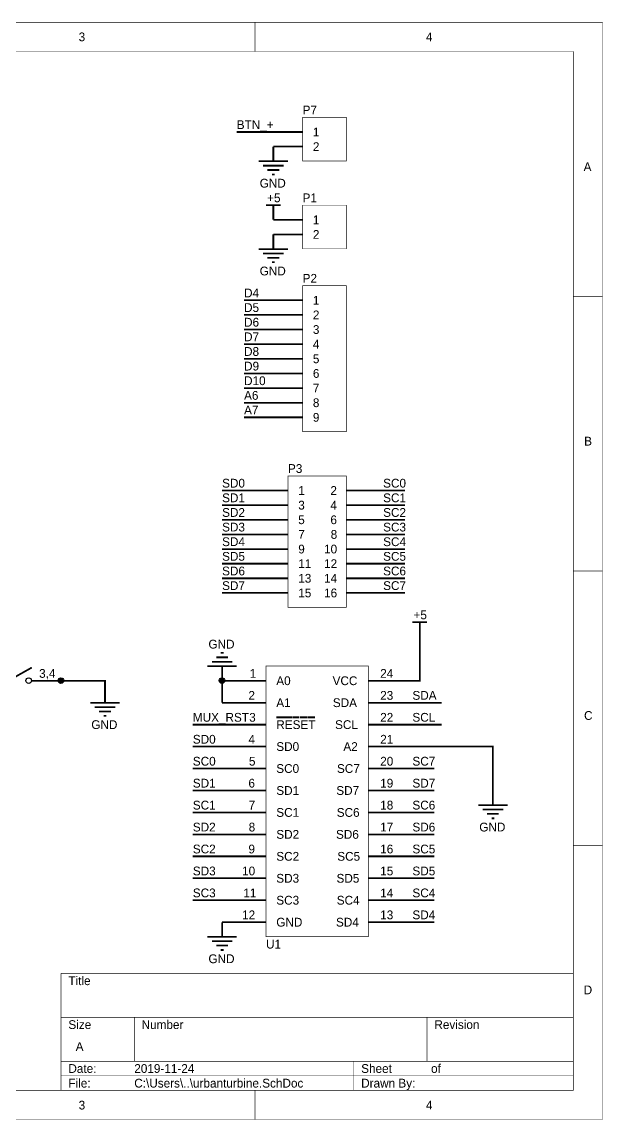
# Model space of a CAD drawing. Header units: millimetres. Extents: x 0 to 241, y 0 to 191.
# Drawn here: x 140.5 to 241.3, y 0 to 190.5 of the extents above; entities that cross this region are included whole.
import ezdxf

# ---------------------------------------------------------------- set-up
doc = ezdxf.new("R2010")
doc.units = ezdxf.units.MM
doc.layers.add('Sheet', color=255, linetype='Continuous')

msp = doc.modelspace()

# ---------------------------------------------------------------- linework, layer by layer
at = {"layer": 'Sheet'}
for points, const_width in [([(0, 190.5), (241.26, 190.5), (241.26, 0.04), (0, 0.04), (0, 190.5)], 0.0991), ([(180.97, 185.42), (180.97, 190.5)], 0.0991), ([(5.08, 185.42), (236.18, 185.42), (236.18, 5.12), (5.08, 5.12), (5.08, 185.42)], 0.0991), ([(189.23, 173.99), (196.81, 173.99), (196.81, 166.41), (189.23, 166.41), (189.23, 173.99)], 0.0991), ([(177.8, 171.45), (184.15, 171.45)], 0.3), ([(189.23, 171.45), (184.15, 171.45)], 0.3), ([(189.23, 168.91), (184.15, 168.91)], 0.3), ([(184.15, 168.91), (184.15, 166.37)], 0.3), ([(181.61, 166.37), (186.69, 166.37)], 0.3), ([(182.37, 165.61), (185.93, 165.61)], 0.3), ([(183.13, 164.85), (185.17, 164.85)], 0.3), ([(183.9, 164.08), (184.4, 164.08)], 0.3), ([(182.88, 158.75), (185.42, 158.75)], 0.3), ([(184.15, 156.21), (184.15, 158.75)], 0.3), ([(189.23, 158.75), (196.81, 158.75), (196.81, 151.17), (189.23, 151.17), (189.23, 158.75)], 0.0991), ([(189.23, 156.21), (184.15, 156.21)], 0.3), ([(189.23, 153.67), (184.15, 153.67)], 0.3), ([(184.15, 153.67), (184.15, 151.13)], 0.3), ([(181.61, 151.13), (186.69, 151.13)], 0.3), ([(182.37, 150.37), (185.93, 150.37)], 0.3), ([(183.13, 149.61), (185.17, 149.61)], 0.3), ([(183.9, 148.84), (184.4, 148.84)], 0.3), ([(189.23, 144.78), (196.81, 144.78), (196.81, 119.42), (189.23, 119.42), (189.23, 144.78)], 0.0991), ([(184.15, 142.24), (179.07, 142.24)], 0.3), ([(189.23, 142.24), (184.15, 142.24)], 0.3), ([(236.22, 142.88), (241.3, 142.88)], 0.0991), ([(184.15, 139.7), (179.07, 139.7)], 0.3), ([(189.23, 139.7), (184.15, 139.7)], 0.3), ([(184.15, 137.16), (179.07, 137.16)], 0.3), ([(189.23, 137.16), (184.15, 137.16)], 0.3), ([(184.15, 134.62), (179.07, 134.62)], 0.3), ([(189.23, 134.62), (184.15, 134.62)], 0.3), ([(184.15, 132.08), (179.07, 132.08)], 0.3), ([(189.23, 132.08), (184.15, 132.08)], 0.3), ([(184.15, 129.54), (179.07, 129.54)], 0.3), ([(189.23, 129.54), (184.15, 129.54)], 0.3), ([(184.15, 127), (179.07, 127)], 0.3), ([(189.23, 127), (184.15, 127)], 0.3), ([(184.15, 124.46), (179.07, 124.46)], 0.3), ([(189.23, 124.46), (184.15, 124.46)], 0.3), ([(184.15, 121.92), (179.07, 121.92)], 0.3), ([(189.23, 121.92), (184.15, 121.92)], 0.3), ([(186.69, 111.76), (196.81, 111.76), (196.81, 88.94), (186.69, 88.94), (186.69, 111.76)], 0.0991), ([(181.61, 109.22), (175.26, 109.22)], 0.3), ([(186.69, 109.22), (181.61, 109.22)], 0.3), ([(196.85, 109.22), (201.93, 109.22)], 0.3), ([(201.93, 109.22), (207.01, 109.22)], 0.3), ([(181.61, 106.68), (175.26, 106.68)], 0.3), ([(186.69, 106.68), (181.61, 106.68)], 0.3), ([(196.85, 106.68), (201.93, 106.68)], 0.3), ([(201.93, 106.68), (207.01, 106.68)], 0.3), ([(181.61, 104.14), (175.26, 104.14)], 0.3), ([(186.69, 104.14), (181.61, 104.14)], 0.3), ([(196.85, 104.14), (201.93, 104.14)], 0.3), ([(201.93, 104.14), (207.01, 104.14)], 0.3), ([(181.61, 101.6), (175.26, 101.6)], 0.3), ([(186.69, 101.6), (181.61, 101.6)], 0.3), ([(196.85, 101.6), (201.93, 101.6)], 0.3), ([(201.93, 101.6), (207.01, 101.6)], 0.3), ([(181.61, 99.06), (175.26, 99.06)], 0.3), ([(186.69, 99.06), (181.61, 99.06)], 0.3), ([(196.85, 99.06), (201.93, 99.06)], 0.3), ([(201.93, 99.06), (207.01, 99.06)], 0.3), ([(181.61, 96.52), (175.26, 96.52)], 0.3), ([(186.69, 96.52), (181.61, 96.52)], 0.3), ([(196.85, 96.52), (201.93, 96.52)], 0.3), ([(201.93, 96.52), (207.01, 96.52)], 0.3), ([(236.22, 95.25), (241.3, 95.25)], 0.0991), ([(181.61, 93.98), (175.26, 93.98)], 0.3), ([(186.69, 93.98), (181.61, 93.98)], 0.3), ([(196.85, 93.98), (201.93, 93.98)], 0.3), ([(201.93, 93.98), (207.01, 93.98)], 0.3), ([(181.61, 91.44), (175.26, 91.44)], 0.3), ([(186.69, 91.44), (181.61, 91.44)], 0.3), ([(196.85, 91.44), (201.93, 91.44)], 0.3), ([(201.93, 91.44), (207.01, 91.44)], 0.3), ([(208.28, 86.36), (210.82, 86.36)], 0.3), ([(209.55, 83.82), (209.55, 86.36)], 0.3), ([(209.55, 83.82), (209.55, 76.2), (208.28, 76.2)], 0.3), ([(174.24, 80.26), (176.28, 80.26)], 0.3), ([(175.01, 81.03), (175.51, 81.03)], 0.3), ([(138.18, 76.2), (142.24, 78.49)], 0.3), ([(172.72, 78.74), (177.8, 78.74)], 0.3), ([(173.48, 79.5), (177.04, 79.5)], 0.3), ([(175.26, 76.2), (175.26, 78.74)], 0.3), ([(182.88, 78.74), (200.62, 78.74), (200.62, 31.79), (182.88, 31.79), (182.88, 78.74)], 0.0991), ([(142.24, 76.2), (147.32, 76.2)], 0.3), ([(142.24, 76.2), (147.32, 76.2)], 0.3), ([(147.32, 76.2), (154.94, 76.2), (154.94, 74.93)], 0.3), ([(182.88, 76.2), (175.26, 76.2)], 0.3), ([(175.26, 72.39), (175.26, 76.2)], 0.3), ([(200.66, 76.2), (208.28, 76.2)], 0.3), ([(154.94, 74.93), (154.94, 72.39)], 0.3), ([(152.4, 72.39), (157.48, 72.39)], 0.3), ([(182.88, 72.39), (175.26, 72.39)], 0.3), ([(200.66, 72.39), (208.28, 72.39)], 0.3), ([(208.28, 72.39), (213.36, 72.39)], 0.3), ([(153.16, 71.63), (156.72, 71.63)], 0.3), ([(153.92, 70.87), (155.96, 70.87)], 0.3), ([(154.69, 70.1), (155.19, 70.1)], 0.3), ([(175.26, 68.58), (170.18, 68.58)], 0.3), ([(182.88, 68.58), (175.26, 68.58)], 0.3), ([(186.14, 69.85), (184.66, 69.85)], 0.3), ([(187.46, 69.85), (186.14, 69.85)], 0.3), ([(188.6, 69.85), (187.5, 69.85)], 0.3), ([(190.04, 69.85), (188.73, 69.85)], 0.3), ([(191.35, 69.85), (190.08, 69.85)], 0.3), ([(200.66, 68.58), (208.28, 68.58)], 0.3), ([(208.28, 68.58), (213.36, 68.58)], 0.3), ([(175.26, 64.77), (170.18, 64.77)], 0.3), ([(182.88, 64.77), (175.26, 64.77)], 0.3), ([(200.66, 64.77), (208.28, 64.77)], 0.3), ([(222.25, 57.15), (222.25, 64.77), (208.28, 64.77)], 0.3), ([(175.26, 60.96), (170.18, 60.96)], 0.3), ([(182.88, 60.96), (175.26, 60.96)], 0.3), ([(200.66, 60.96), (208.28, 60.96)], 0.3), ([(208.28, 60.96), (212.09, 60.96)], 0.3), ([(175.26, 57.15), (170.18, 57.15)], 0.3), ([(182.88, 57.15), (175.26, 57.15)], 0.3), ([(200.66, 57.15), (208.28, 57.15)], 0.3), ([(208.28, 57.15), (212.09, 57.15)], 0.3), ([(222.25, 57.15), (222.25, 54.61)], 0.3), ([(175.26, 53.34), (170.18, 53.34)], 0.3), ([(182.88, 53.34), (175.26, 53.34)], 0.3), ([(200.66, 53.34), (208.28, 53.34)], 0.3), ([(208.28, 53.34), (212.09, 53.34)], 0.3), ([(219.71, 54.61), (224.79, 54.61)], 0.3), ([(220.47, 53.85), (224.03, 53.85)], 0.3), ([(221.23, 53.09), (223.27, 53.09)], 0.3), ([(222, 52.32), (222.5, 52.32)], 0.3), ([(175.26, 49.53), (170.18, 49.53)], 0.3), ([(182.88, 49.53), (175.26, 49.53)], 0.3), ([(200.66, 49.53), (208.28, 49.53)], 0.3), ([(208.28, 49.53), (212.09, 49.53)], 0.3), ([(236.22, 47.62), (241.3, 47.62)], 0.0991), ([(175.26, 45.72), (170.18, 45.72)], 0.3), ([(182.88, 45.72), (175.26, 45.72)], 0.3), ([(200.66, 45.72), (208.28, 45.72)], 0.3), ([(208.28, 45.72), (212.09, 45.72)], 0.3), ([(175.26, 41.91), (170.18, 41.91)], 0.3), ([(182.88, 41.91), (175.26, 41.91)], 0.3), ([(200.66, 41.91), (208.28, 41.91)], 0.3), ([(208.28, 41.91), (212.09, 41.91)], 0.3), ([(175.26, 38.1), (170.18, 38.1)], 0.3), ([(182.88, 38.1), (175.26, 38.1)], 0.3), ([(200.66, 38.1), (208.28, 38.1)], 0.3), ([(208.28, 38.1), (212.09, 38.1)], 0.3), ([(182.88, 34.29), (175.26, 34.29)], 0.3), ([(175.26, 34.29), (175.26, 31.75)], 0.3), ([(200.66, 34.29), (208.28, 34.29)], 0.3), ([(208.28, 34.29), (212.09, 34.29)], 0.3), ([(172.72, 31.75), (177.8, 31.75)], 0.3), ([(173.48, 30.99), (177.04, 30.99)], 0.3), ([(174.24, 30.23), (176.28, 30.23)], 0.3), ([(175.01, 29.46), (175.51, 29.46)], 0.3), ([(147.32, 25.4), (236.22, 25.4)], 0.0991), ([(147.32, 5.08), (147.32, 25.4)], 0.0991), ([(147.32, 17.78), (236.22, 17.78)], 0.0991), ([(160.02, 10.16), (160.02, 17.78)], 0.0991), ([(210.82, 10.16), (210.82, 17.78)], 0.0991), ([(147.32, 10.16), (236.22, 10.16)], 0.0991), ([(198.12, 5.08), (198.12, 10.16)], 0.0991), ([(147.32, 7.62), (236.22, 7.62)], 0.0991), ([(180.97, 5.08), (180.97, 0)], 0.0991)]:
    msp.add_lwpolyline(points, dxfattribs=dict(at, const_width=const_width))
at = {"layer": 'Sheet', "const_width": 0.508}
for points in [[(147.07, 76.2, 1), (147.57, 76.2, 1)], [(175.01, 76.2, 1), (175.51, 76.2, 1)]]:
    msp.add_lwpolyline(points, format="xyb", close=True, dxfattribs=at)
at = {"layer": 'Sheet'}
for centre, major_axis, ratio in [((141.71, 76.22), (0.487, 0), 0.997395), ((147.3, 76.22), (0, 0.486), 0.999885), ((147.3, 76.22), (0, 0.486), 0.999885), ((147.3, 76.22), (0, 0.486), 0.999885), ((147.3, 76.22), (0, 0.486), 0.999885), ((147.3, 76.22), (0, 0.486), 0.999885), ((147.3, 76.22), (0, 0.486), 0.999885), ((147.3, 76.22), (0, 0.486), 0.999885), ((147.3, 76.22), (0, 0.486), 0.999885), ((175.24, 76.22), (0, 0.486), 0.999885), ((175.24, 76.22), (0, 0.486), 0.999885), ((175.24, 76.22), (0, 0.486), 0.999885), ((175.24, 76.22), (0, 0.486), 0.999885), ((175.24, 76.22), (0, 0.486), 0.999885), ((175.24, 76.22), (0, 0.486), 0.999885), ((175.24, 76.22), (0, 0.486), 0.999885)]:
    msp.add_ellipse(centre, major_axis=major_axis, ratio=ratio, dxfattribs=at)

# ---------------------------------------------------------------- texts
for s, height, p in [('3', 1.52, (150.37, 187.2)), ('4', 1.52, (210.63, 187.2)), ('P7', 1.524, (189.23, 174.5)), ('BTN_+', 1.524, (177.8, 171.96)), ('1', 1.52, (191.01, 170.69)), ('2', 1.52, (191.01, 168.15)), ('A', 1.52, (237.98, 164.66)), ('GND', 1.524, (181.78, 161.8)), ('+5', 1.524, (183.07, 159.26)), ('P1', 1.524, (189.23, 159.26)), ('1', 1.52, (191.01, 155.45)), ('2', 1.52, (191.01, 152.91)), ('GND', 1.524, (181.78, 146.56)), ('P2', 1.524, (189.23, 145.29)), ('D4', 1.524, (179.07, 142.75)), ('1', 1.52, (191.01, 141.48)), ('D5', 1.524, (179.07, 140.21)), ('D6', 1.524, (179.07, 137.67)), ('2', 1.52, (191.01, 138.94)), ('3', 1.52, (191.01, 136.4)), ('D7', 1.524, (179.07, 135.13)), ('4', 1.52, (191.01, 133.86)), ('D8', 1.524, (179.07, 132.59)), ('D9', 1.524, (179.07, 130.05)), ('5', 1.52, (191.01, 131.32)), ('6', 1.52, (191.01, 128.78)), ('D10', 1.524, (179.07, 127.51)), ('7', 1.52, (191.01, 126.24)), ('A6', 1.524, (179.07, 124.97)), ('A7', 1.524, (179.07, 122.43)), ('8', 1.52, (191.01, 123.7)), ('9', 1.52, (191.01, 121.16)), ('B', 1.52, (238.08, 117.03)), ('P3', 1.524, (186.69, 112.27)), ('SD0', 1.524, (175.26, 109.73)), ('SC0', 1.524, (203.2, 109.73)), ('SD1', 1.524, (175.26, 107.19)), ('1', 1.52, (188.47, 108.46)), ('2', 1.52, (194.05, 108.46)), ('SC1', 1.524, (203.2, 107.19)), ('3', 1.52, (188.47, 105.92)), ('4', 1.52, (194.05, 105.92)), ('SD2', 1.524, (175.26, 104.65)), ('5', 1.52, (188.47, 103.38)), ('6', 1.52, (194.05, 103.38)), ('SC2', 1.524, (203.2, 104.65)), ('SD3', 1.524, (175.26, 102.11)), ('SC3', 1.524, (203.2, 102.11)), ('SD4', 1.524, (175.26, 99.57)), ('7', 1.52, (188.47, 100.84)), ('8', 1.52, (194.1, 100.84)), ('SC4', 1.524, (203.2, 99.57)), ('9', 1.52, (188.47, 98.3)), ('10', 1.524, (192.95, 98.3)), ('SD5', 1.524, (175.26, 97.03)), ('11', 1.524, (188.47, 95.76)), ('12', 1.524, (192.95, 95.76)), ('SC5', 1.524, (203.2, 97.03)), ('SD6', 1.524, (175.26, 94.49)), ('SC6', 1.524, (203.2, 94.49)), ('SD7', 1.524, (175.26, 91.95)), ('13', 1.524, (188.47, 93.22)), ('14', 1.524, (192.95, 93.22)), ('SC7', 1.524, (203.2, 91.95)), ('15', 1.524, (188.47, 90.68)), ('16', 1.524, (192.95, 90.68)), ('+5', 1.524, (208.47, 86.87)), ('GND', 1.524, (172.89, 81.79)), ('3,4', 1.524, (143.51, 76.71)), ('1', 1.52, (180.04, 76.71)), ('24', 1.524, (202.69, 76.71)), ('A0', 1.524, (184.66, 75.44)), ('VCC', 1.524, (194.43, 75.44)), ('2', 1.52, (179.83, 72.9)), ('23', 1.524, (202.69, 72.9)), ('SDA', 1.524, (208.28, 72.9)), ('A1', 1.524, (184.66, 71.63)), ('SDA', 1.524, (194.47, 71.63)), ('MUX_RST', 1.524, (170.18, 69.09)), ('3', 1.52, (179.96, 69.09)), ('22', 1.524, (202.69, 69.09)), ('SCL', 1.524, (208.28, 69.09)), ('C', 1.52, (238.06, 69.41)), ('GND', 1.524, (152.57, 67.82)), ('RESET', 1.524, (184.66, 67.82)), ('SCL', 1.524, (194.86, 67.82)), ('SD0', 1.524, (170.18, 65.28)), ('4', 1.52, (179.83, 65.28)), ('21', 1.524, (202.69, 65.28)), ('SD0', 1.524, (184.66, 64.01)), ('A2', 1.524, (196.3, 64.01)), ('SC0', 1.524, (170.18, 61.47)), ('5', 1.52, (179.92, 61.47)), ('20', 1.524, (202.69, 61.47)), ('SC7', 1.524, (208.28, 61.47)), ('SC0', 1.524, (184.66, 60.2)), ('SC7', 1.524, (195.19, 60.2)), ('SD1', 1.524, (170.18, 57.66)), ('6', 1.52, (179.83, 57.66)), ('19', 1.524, (202.69, 57.66)), ('SD7', 1.524, (208.28, 57.66)), ('SD1', 1.524, (184.66, 56.39)), ('SD7', 1.524, (195.07, 56.39)), ('SC1', 1.524, (170.18, 53.85)), ('7', 1.52, (179.87, 53.85)), ('18', 1.524, (202.69, 53.85)), ('SC6', 1.524, (208.28, 53.85)), ('SC1', 1.524, (184.66, 52.58)), ('SC6', 1.524, (195.15, 52.58)), ('SD2', 1.524, (170.18, 50.04)), ('8', 1.52, (179.87, 50.04)), ('17', 1.524, (202.69, 50.04)), ('SD6', 1.524, (208.28, 50.04)), ('GND', 1.524, (219.88, 50.04)), ('SD2', 1.524, (184.66, 48.77)), ('SD6', 1.524, (195.02, 48.77)), ('SC2', 1.524, (170.18, 46.23)), ('9', 1.52, (179.83, 46.23)), ('16', 1.524, (202.69, 46.23)), ('SC5', 1.524, (208.28, 46.23)), ('SC2', 1.524, (184.66, 44.96)), ('SC5', 1.524, (195.24, 44.96)), ('SD3', 1.524, (170.18, 42.42)), ('10', 1.524, (178.73, 42.42)), ('15', 1.524, (202.69, 42.42)), ('SD5', 1.524, (208.28, 42.42)), ('SD3', 1.524, (184.66, 41.15)), ('SD5', 1.524, (195.11, 41.15)), ('SC3', 1.524, (170.18, 38.61)), ('11', 1.524, (178.94, 38.61)), ('14', 1.524, (202.69, 38.61)), ('SC4', 1.524, (208.28, 38.61)), ('SC3', 1.524, (184.66, 37.34)), ('SC4', 1.524, (195.15, 37.34)), ('12', 1.524, (178.73, 34.8)), ('13', 1.524, (202.69, 34.8)), ('SD4', 1.524, (208.28, 34.8)), ('GND', 1.524, (184.66, 33.53)), ('SD4', 1.524, (195.02, 33.53)), ('U1', 1.524, (182.88, 29.72)), ('GND', 1.524, (172.89, 27.18)), ('Title', 1.524, (148.59, 23.37)), ('D', 1.52, (238, 21.78)), ('Size', 1.524, (148.59, 15.75)), ('Number', 1.524, (161.29, 15.75)), ('Revision', 1.524, (212.09, 15.75)), ('A', 1.52, (149.86, 11.94)), ('Date:', 1.524, (148.59, 8.13)), ('2019-11-24', 1.524, (160.02, 8.13)), ('Sheet            of', 1.524, (199.39, 8.13)), ('File:', 1.524, (148.59, 5.59)), ('C:\\Users\\..\\urbanturbine.SchDoc', 1.524, (160.02, 5.59)), ('Drawn By:', 1.524, (199.39, 5.59)), ('3', 1.52, (150.37, 1.78)), ('4', 1.52, (210.63, 1.78))]:
    msp.add_text(s, height=height, dxfattribs=at).set_placement(p)

doc.saveas('drawing.dxf')
